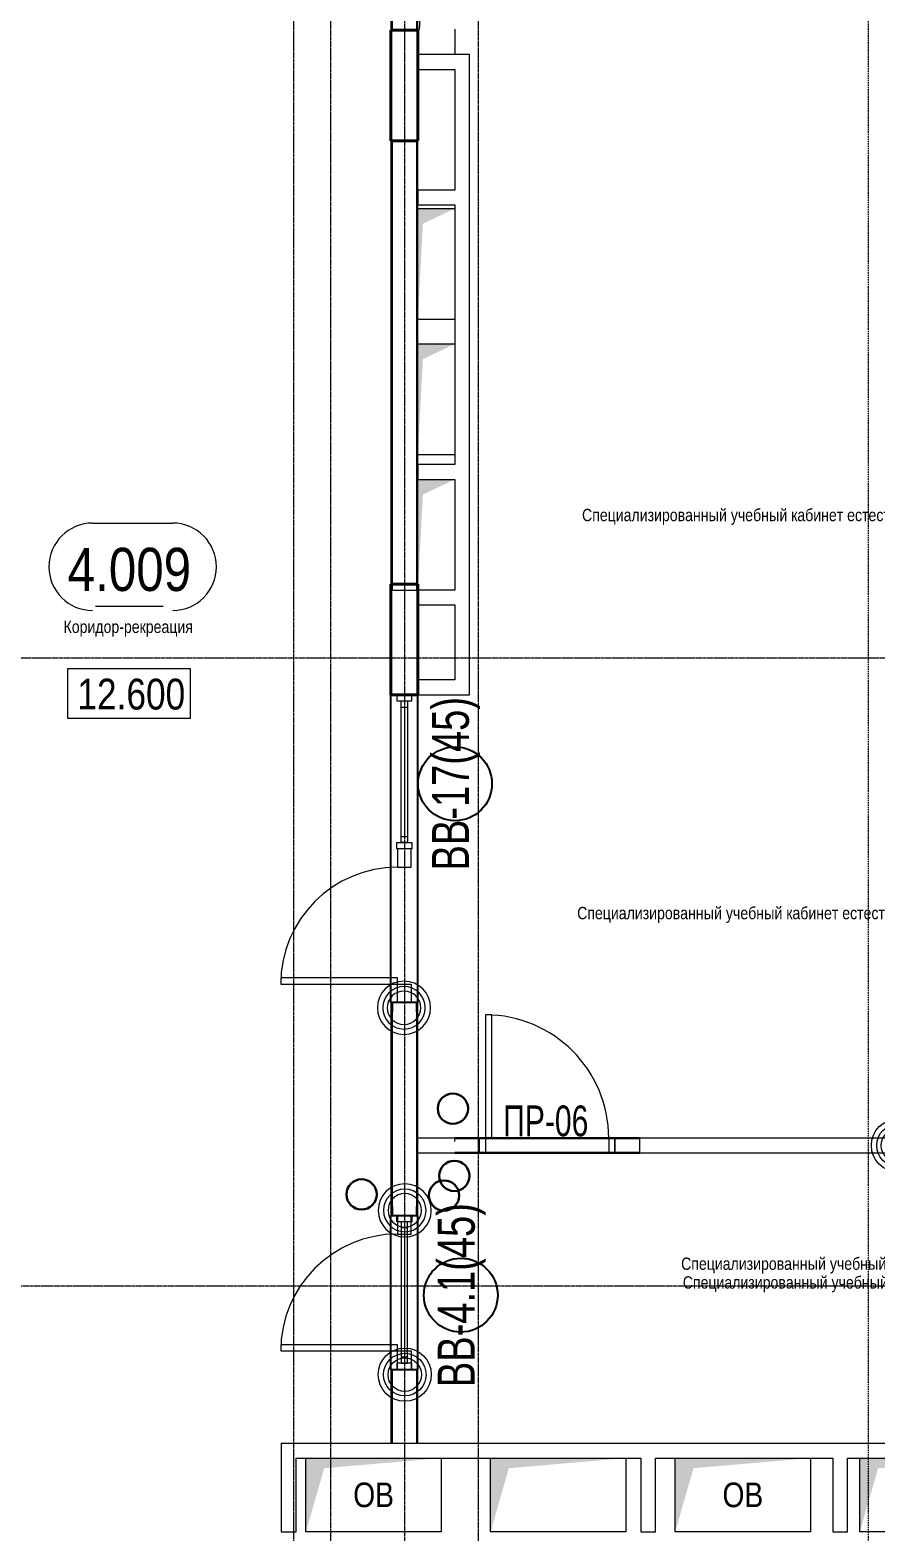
# Model space of a CAD drawing. Header units: millimetres. Extents: x -65509 to 912790, y 446 to 713294.
# Drawn here: x 444460 to 451332, y 525583 to 537783 of the extents above; entities that cross this region are included whole.
import ezdxf
from ezdxf.enums import TextEntityAlignment as Align

# ---------------------------------------------------------------- set-up
doc = ezdxf.new("R2010")
doc.units = ezdxf.units.MM
for name, pattern in [('CENTER2', [28.575, 19.05, -3.175, 3.175, -3.175]), ('DASHED', [19.05, 12.7, -6.35]), ('HIDDEN', [9.525, 6.35, -3.175]), ('HIDDEN2', [4.7625, 3.175, -1.5875])]:
    doc.linetypes.add(name, pattern=pattern)
doc.layers.get('Defpoints').update_dxf_attribs({"color": 250})
for name, color, linetype, lineweight in [('A-AREA', 250, 'Continuous', 15), ('АР_Area', 250, 'Continuous', 5), ('АР_Витраж', 250, 'Continuous', 13), ('АР_Витраж марка', 250, 'Continuous', 9), ('АР_Двери', 5, 'Continuous', 9), ('АР_Двери_витраж', 250, 'Continuous', 9), ('АР_Колонны', 250, 'Continuous', 30), ('АР_Отметка', 250, 'Continuous', 13), ('АР_площадь пом', 250, 'Continuous', 5), ('АР_Разрезы марка', 7, 'Continuous', 13), ('АР_Стены ЖБ', 250, 'Continuous', 35), ('АР_Стены кирпич', 250, 'Continuous', 20), ('АР_Стены ПЕНОблок', 250, 'Continuous', 20), ('АР_Тонкая', 250, 'Continuous', 5), ('КМ_Фахверки', 250, 'Continuous', 25), ('ОВ_Классы', 250, 'Continuous', 0), ('ОВ_Шахты', 250, 'Continuous', 5), ('РД_Оси_100', 250, 'Continuous', 0), ('РД_проем_инж перемыч_фахверк', 250, 'Continuous', 18), ('СКУД', 250, 'Continuous', 30)]:
    doc.layers.add(name, color=color, linetype=linetype, lineweight=lineweight)
for name, color, linetype, lineweight, plot in [('АР_Делит', 250, 'Continuous', 0, False), ('РД_Проем', 250, 'Continuous', 0, False), ('РД_проем_инж перемыч_подсчет', 250, 'Continuous', 30, False)]:
    doc.layers.add(name, color=color, linetype=linetype, lineweight=lineweight, plot=plot)
doc.layers.add('РД_Витраж_вн', color=250, linetype='Continuous')
doc.layers.add('РД_Перемычка инж проемов', color=250, linetype='Continuous')
doc.styles.add('Arial0', font='arial.ttf')
doc.styles.add('Arial_09', font='ARIALN.TTF', dxfattribs={"width": 0.9})
doc.styles.add('Arial_Narrow_08', font='ARIALN.TTF', dxfattribs={"width": 0.8})
doc.styles.add('style1', font='ARIALN.TTF')
doc.styles.add('ккк', font='isocpeur.ttf', dxfattribs={"width": 0.85, "oblique": 15})

# ---------------------------------------------------------------- blocks, each defined once
blk = doc.blocks.new('otv')
at = {"linetype": 'Continuous'}
blk.add_lwpolyline([(0, -1), (0, 0), (1, 0), (1, -1)], close=True, dxfattribs=at)
blk.add_solid([(0, -1), (0, 0), (0.135, -0.137), (1, 0)], dxfattribs=at)
blk = doc.blocks.new('otv пунктир')
at = {"linetype": 'HIDDEN', "ltscale": 0.07}
blk.add_lwpolyline([(0, 0), (0, 1), (1, 1), (1, 0)], close=True, dxfattribs=at)
blk.add_lwpolyline([(0, 1), (0.135, 0.137), (1, 0)], dxfattribs=at)
blk = doc.blocks.new('Отметка_план')
at = {"color": 7}
blk.add_lwpolyline([(0, 0), (10, 0), (10, 4), (0, 4)], close=True, dxfattribs=at)
at = {"style": 'Arial_Narrow_08', "width": 0.8}
blk.add_attdef('OTMG', text='', height=2.5, dxfattribs=at).set_placement((9.06, 0.7), align=Align.RIGHT)
blk = doc.blocks.new('Ф_пеноблок 200')
at = {"layer": 'АР_Делит', "color": 1}
for radius in [216, 173, 136]:
    blk.add_circle((103, -42), radius, dxfattribs=at)
at = {"layer": 'КМ_Фахверки'}
blk.add_lwpolyline([(0, -75), (0, 0), (200, 0), (200, -75)], dxfattribs=at)
blk = doc.blocks.new('Ф_крпич 120')
at = {"layer": 'АР_Делит', "color": 1}
for radius in [216, 173, 136]:
    blk.add_circle((60, -60), radius, dxfattribs=at)
at = {"layer": 'КМ_Фахверки'}
blk.add_lwpolyline([(0, 0), (120, 0), (120, -120), (0, -120)], close=True, dxfattribs=at)
at = {"layer": 'КМ_Фахверки', "lineweight": 5}
blk.add_lwpolyline([(6, -6), (114, -6), (114, -114), (6, -114)], close=True, dxfattribs=at)
blk = doc.blocks.new('СОШ_2200_АР_ОСИ_М100_28.05.24')
at = {"layer": 'РД_Оси_100', "linetype": 'CENTER2'}
blk.add_line((43327.994, 26400), (71363.995, 26400), dxfattribs=at)
for points in [[(57300, 139938.679), (57300, -6155)], [(58500, 139938.679), (58500, -6155)], [(57000, 70839.76), (57000, -5755), (56700, -6155)], [(57900, 70753.904), (57900, -6155)], [(33000, 21300), (71363.995, 21300)]]:
    blk.add_lwpolyline(points, dxfattribs=at)
blk = doc.blocks.new('MOK-МаркаПом_овал_ареал')
for p, q in [((-2.99, 3.76), (3.52, 3.76)), ((-2.75, -3), (2.75, -3))]:
    blk.add_line(p, q)
for centre, radius, start, end in [((-2.99, 0.21), 3.55, 90, 270), ((3.52, 0.21), 3.55, 270, 90), ((-7.41, 0), 7.16, 0, 0.001)]:
    blk.add_arc(centre, radius, start, end)
at = {"color": 0, "style": 'style1'}
blk.add_attdef('АР-ПОМЕЩЕНИЕ:НОМЕР', text='', height=3, dxfattribs=at).set_placement((0.26, 0), align=Align.MIDDLE)
blk = doc.blocks.new('MOK-МаркаПомещения1')
at = {"layer": 'A-AREA', "color": 0}
blk.add_line((-3.65, -1.94), (3.65, -1.94), dxfattribs=at)
at = {"layer": 'A-AREA', "color": 0, "style": 'style1'}
blk.add_attdef('АР-ПОМЕЩЕНИЕ:ПЛОЩАДЬ', text='', height=3, dxfattribs=at).set_placement((0, 0), align=Align.MIDDLE)
at = {"layer": 'Defpoints', "style": 'style1', "flags": 8}
blk.add_attdef('АР-ПОМЕЩЕНИЕ:НАИМЕНОВАНИЕ', text='', height=1, dxfattribs=at).set_placement((0, 2.96), align=Align.MIDDLE)
blk = doc.blocks.new('МаркаВитража1')
at = {"layer": 'Defpoints'}
blk.add_circle((0, 0), 3, dxfattribs=at)
at = {"color": 0, "linetype": 'ByBlock', "lineweight": -2, "style": 'Arial_09', "width": 0.9}
blk.add_attdef('АР-ОКНО:НАИМЕНОВАНИЕ', text='', height=3, dxfattribs=at).set_placement((0, 0), align=Align.MIDDLE)
blk = doc.blocks.new('MOK-МаркаПеремычки')
at = {"color": 0, "style": 'ккк', "oblique": 15, "width": 0.85}
blk.add_attdef('АР-ПРОЕМ:ПЕРЕМЫЧКА', text='', height=2.5, dxfattribs=at).set_placement((0, 0), align=Align.MIDDLE)

msp = doc.modelspace()

# ---------------------------------------------------------------- linework, layer by layer
at = {"layer": 'АР_Витраж', "linetype": 'Continuous', "lineweight": 5}
for p, q in [((447390.882, 532383.319), (447390.882, 531133.318)), ((447610.882, 532383.319), (447610.882, 531133.318)), ((447390.882, 528153.318), (447390.882, 526903.318)), ((447610.882, 528153.318), (447610.882, 526903.318))]:
    msp.add_line(p, q, dxfattribs=at)
at = {"layer": 'АР_Витраж', "linetype": 'Continuous', "lineweight": 13}
for p, q in [((447475.882, 532283.319), (447525.882, 532283.319)), ((447500.882, 532283.319), (447500.882, 531233.318)), ((447475.882, 531233.318), (447525.882, 531233.318)), ((447525.882, 528053.318), (447475.882, 528053.318)), ((447500.882, 528053.318), (447500.882, 527003.318)), ((447525.882, 527003.318), (447475.882, 527003.318))]:
    msp.add_line(p, q, dxfattribs=at)
for points in [[(447560.882, 532333.319), (447560.882, 532383.319), (447440.882, 532383.319), (447440.882, 532333.319)], [(447475.882, 532333.319), (447525.882, 532333.319), (447525.882, 531183.318), (447475.882, 531183.318)], [(447560.882, 531183.318), (447560.882, 531133.318), (447440.882, 531133.318), (447440.882, 531183.318)], [(447440.882, 528103.318), (447440.882, 528153.318), (447560.882, 528153.318), (447560.882, 528103.318)], [(447525.882, 528103.318), (447475.882, 528103.318), (447475.882, 526953.318), (447525.882, 526953.318)], [(447440.882, 526953.318), (447440.882, 526903.318), (447560.882, 526903.318), (447560.882, 526953.318)]]:
    msp.add_lwpolyline(points, close=True, dxfattribs=at)
at = {"layer": 'АР_Двери', "linetype": 'Continuous', "lineweight": 9}
for points in [[(448160.882, 528783.318), (448210.882, 528783.318), (448210.882, 529783.318), (448160.882, 529783.318)], [(448160.882, 528663.318), (448110.882, 528663.318), (448110.882, 528783.318), (448160.882, 528783.318)], [(449160.882, 528663.318), (449210.882, 528663.318), (449210.882, 528783.318), (449160.882, 528783.318)]]:
    msp.add_lwpolyline(points, close=True, dxfattribs=at)
msp.add_arc((448160.882, 528783.318), 1000, 0, 90, dxfattribs=at)
at = {"layer": 'АР_Двери_витраж', "linetype": 'Continuous', "lineweight": 9}
for points in [[(447555.882, 530983.318), (447555.882, 531133.318), (447445.882, 531133.318), (447445.882, 530983.318)], [(447445.882, 530033.318), (447445.882, 530083.318), (446495.882, 530083.318), (446495.882, 530033.318)], [(447555.882, 530033.318), (447555.882, 529883.318), (447445.882, 529883.318), (447445.882, 530033.318)], [(447555.882, 528003.318), (447555.882, 528153.318), (447445.882, 528153.318), (447445.882, 528003.318)], [(447445.882, 527053.318), (447445.882, 527103.318), (446495.882, 527103.318), (446495.882, 527053.318)], [(447555.882, 527053.318), (447555.882, 526903.318), (447445.882, 526903.318), (447445.882, 527053.318)]]:
    msp.add_lwpolyline(points, close=True, dxfattribs=at)
for centre in [(447445.882, 530033.318), (447445.882, 527053.318)]:
    msp.add_arc(centre, 950, 90, 180, dxfattribs=at)
at = {"layer": 'АР_Колонны', "linetype": 'HIDDEN2', "lineweight": 25}
for p, q in [((447390.882, 537783.318), (447610.882, 537783.318)), ((447390.882, 536883.318), (447390.882, 537783.318)), ((447610.882, 537783.318), (447610.882, 536883.318)), ((447610.882, 536883.318), (447390.882, 536883.318)), ((447390.882, 533283.318), (447610.882, 533283.318)), ((447390.882, 532383.318), (447390.882, 533283.318)), ((447610.882, 533283.318), (447610.882, 532383.318)), ((447610.882, 532383.318), (447390.882, 532383.318))]:
    msp.add_line(p, q, dxfattribs=at)
at = {"layer": 'АР_Колонны', "linetype": 'Continuous', "lineweight": 35}
for p, q in [((447610.882, 537783.318), (447390.882, 537783.318)), ((447390.882, 537783.318), (447390.882, 536883.318)), ((447610.882, 536883.318), (447610.882, 537783.318)), ((447390.882, 536883.318), (447610.882, 536883.318)), ((447610.882, 533283.318), (447390.882, 533283.318)), ((447390.882, 533283.318), (447390.882, 532383.318)), ((447610.882, 532383.318), (447610.882, 533283.318)), ((447390.882, 532383.318), (447610.882, 532383.318))]:
    msp.add_line(p, q, dxfattribs=at)
at = {"layer": 'АР_Разрезы марка', "linetype": 'DASHED', "lineweight": 0}
msp.add_lwpolyline([(451271.202, 505648.735), (451271.202, 572741.817), (452665.995, 572741.817), (452665.995, 609884.305), (445258.35, 609884.305), (445258.35, 640101.121)], dxfattribs=at)
at = {"layer": 'АР_Стены ЖБ', "linetype": 'Continuous', "lineweight": 40}
for p, q in [((447610.882, 537783.318), (447390.882, 537783.318)), ((447390.882, 537783.318), (447390.882, 536883.318)), ((447610.882, 536883.318), (447610.882, 537783.318)), ((447390.882, 536883.318), (447610.882, 536883.318)), ((447610.882, 533283.318), (447390.882, 533283.318)), ((447390.882, 533283.318), (447390.882, 532383.318)), ((447610.882, 532383.318), (447610.882, 533283.318)), ((447390.882, 532383.318), (447610.882, 532383.318))]:
    msp.add_line(p, q, dxfattribs=at)
at = {"layer": 'АР_Стены кирпич', "linetype": 'Continuous', "lineweight": 20}
for p, q in [((447610.882, 537583.318), (447610.882, 537463.318)), ((448030.882, 537583.318), (447610.882, 537583.318)), ((448030.882, 532384.318), (448030.882, 537583.318)), ((447610.882, 537463.318), (447910.882, 537463.318)), ((447910.882, 537463.318), (447910.882, 536483.318)), ((447610.882, 536483.318), (447610.882, 536363.318)), ((447910.882, 536483.318), (447610.882, 536483.318)), ((447610.882, 536363.318), (447910.882, 536363.318)), ((447910.882, 536363.318), (447910.882, 534253.318)), ((447910.882, 534253.318), (447610.882, 534253.318)), ((447610.882, 534253.318), (447610.882, 534133.318)), ((447610.882, 534133.318), (447910.882, 534133.318)), ((447910.882, 534133.318), (447910.882, 533233.318)), ((447910.882, 533233.318), (447610.882, 533233.318)), ((447610.882, 533233.318), (447610.882, 533113.318)), ((447610.882, 533113.318), (447910.882, 533113.318)), ((447910.882, 533113.318), (447910.882, 532504.318)), ((447910.882, 532504.318), (447610.882, 532504.318)), ((447610.882, 532504.318), (447610.882, 532384.318)), ((447610.882, 532384.318), (448030.882, 532384.318)), ((447600.882, 528783.318), (447600.882, 528663.318)), ((448110.882, 528783.318), (447600.882, 528783.318)), ((448110.882, 528663.318), (448110.882, 528783.318)), ((449210.882, 528783.318), (449210.882, 528663.318)), ((455180.882, 528783.318), (449210.882, 528783.318)), ((447600.882, 528663.318), (448110.882, 528663.318)), ((449210.882, 528663.318), (455180.882, 528663.318)), ((446500.882, 526303.318), (446500.882, 525583.318)), ((446500.882, 526303.318), (455180.882, 526303.318)), ((446620.882, 525583.318), (446620.882, 526183.318)), ((446620.882, 526183.318), (449420.882, 526183.318)), ((449420.882, 526183.318), (449420.882, 525583.318)), ((449540.882, 526183.318), (450980.882, 526183.318)), ((449540.882, 525583.318), (449540.882, 526183.318)), ((450980.882, 526183.318), (450980.882, 525583.318)), ((451100.882, 526183.318), (454480.884, 526183.318)), ((451100.882, 525583.318), (451100.882, 526183.318)), ((446500.882, 525583.318), (446620.882, 525583.318)), ((449420.882, 525583.318), (449540.882, 525583.318)), ((450980.882, 525583.318), (451100.882, 525583.318))]:
    msp.add_line(p, q, dxfattribs=at)
at = {"layer": 'АР_Стены кирпич', "linetype": 'Continuous', "lineweight": 0}
for p, q in [((447910.882, 528754.05), (447910.882, 528783.318)), ((449410.882, 528783.318), (449410.882, 528663.318))]:
    msp.add_line(p, q, dxfattribs=at)
at = {"layer": 'АР_Стены ПЕНОблок', "linetype": 'Continuous', "lineweight": 20}
for p, q in [((447400.882, 538983.318), (447400.882, 537783.318)), ((447600.882, 537783.318), (447600.882, 538983.318)), ((447400.882, 537783.318), (447600.882, 537783.318)), ((447600.882, 536883.318), (447400.882, 536883.318)), ((447400.882, 536883.318), (447400.882, 533233.318)), ((447600.882, 533233.318), (447600.882, 536883.318)), ((447400.882, 533233.318), (447600.882, 533233.318)), ((447600.882, 532384.318), (447400.882, 532384.318)), ((447400.882, 532384.318), (447400.882, 532383.319)), ((447400.882, 532383.319), (447600.882, 532383.319)), ((447600.882, 532383.319), (447600.882, 532384.318)), ((447600.882, 529883.318), (447400.882, 529883.318)), ((447400.882, 529883.318), (447400.882, 528153.318)), ((447600.882, 528153.318), (447600.882, 529883.318)), ((447400.882, 528153.318), (447600.882, 528153.318)), ((447600.882, 526903.318), (447400.882, 526903.318)), ((447400.882, 526903.318), (447400.882, 526303.318)), ((447600.882, 526303.318), (447600.882, 526903.318)), ((447400.882, 526303.318), (447600.882, 526303.318))]:
    msp.add_line(p, q, dxfattribs=at)
at = {"layer": 'АР_Тонкая', "linetype": 'Continuous', "lineweight": 0}
for p, q in [((447390.882, 538983.318), (447390.882, 537783.318)), ((447400.882, 537783.318), (447400.882, 538983.318)), ((447600.882, 538983.318), (447600.882, 537783.318)), ((447610.882, 537783.318), (447610.882, 538983.318)), ((447390.882, 537783.318), (447400.882, 537783.318)), ((447600.882, 537783.318), (447610.882, 537783.318)), ((447400.882, 536883.318), (447390.882, 536883.318)), ((447390.882, 536883.318), (447390.882, 533233.318)), ((447400.882, 533233.318), (447400.882, 536883.318)), ((447610.882, 536883.318), (447600.882, 536883.318)), ((447600.882, 536883.318), (447600.882, 533233.318)), ((447610.882, 533233.318), (447610.882, 536883.318)), ((447390.882, 533233.318), (447400.882, 533233.318)), ((447600.882, 533233.318), (447610.882, 533233.318)), ((447400.882, 532384.318), (447390.882, 532384.318)), ((447390.882, 532384.318), (447390.882, 532383.319)), ((447390.882, 532383.319), (447400.882, 532383.319)), ((447400.882, 532383.319), (447400.882, 532384.318)), ((447610.882, 532384.318), (447600.882, 532384.318)), ((447600.882, 532384.318), (447600.882, 532383.319)), ((447600.882, 532383.319), (447610.882, 532383.319)), ((447610.882, 532383.319), (447610.882, 532384.318)), ((447400.882, 529883.318), (447390.882, 529883.318)), ((447390.882, 529883.318), (447390.882, 528153.318)), ((447400.882, 528153.318), (447400.882, 529883.318)), ((447610.882, 529883.318), (447600.882, 529883.318)), ((447600.882, 529883.318), (447600.882, 528153.318)), ((447610.882, 528153.318), (447610.882, 529883.318)), ((447390.882, 528153.318), (447400.882, 528153.318)), ((447600.882, 528153.318), (447610.882, 528153.318)), ((447400.882, 526903.318), (447390.882, 526903.318)), ((447390.882, 526903.318), (447390.882, 526303.318)), ((447400.882, 526303.318), (447400.882, 526903.318)), ((447610.882, 526903.318), (447600.882, 526903.318)), ((447600.882, 526903.318), (447600.882, 526303.318)), ((447610.882, 526303.318), (447610.882, 526903.318)), ((447390.882, 526303.318), (447400.882, 526303.318)), ((447600.882, 526303.318), (447610.882, 526303.318))]:
    msp.add_line(p, q, dxfattribs=at)
at = {"layer": 'РД_Витраж_вн', "linetype": 'Continuous', "lineweight": -3}
for p, q in [((447390.882, 529883.318), (447390.882, 532383.318)), ((447610.882, 529883.318), (447610.882, 532383.318)), ((447390.882, 526903.318), (447390.882, 528153.318)), ((447610.882, 526903.318), (447610.882, 528153.318))]:
    msp.add_line(p, q, dxfattribs=at)
at = {"layer": 'РД_Проем', "linetype": 'Continuous', "lineweight": 0}
for p, q in [((447390.882, 529883.318), (447390.882, 532383.318)), ((447610.882, 529883.318), (447610.882, 532383.318)), ((448110.882, 528783.318), (449210.882, 528783.318)), ((448110.882, 528663.318), (449210.882, 528663.318)), ((447390.882, 526903.318), (447390.882, 528153.318)), ((447610.882, 526903.318), (447610.882, 528153.318))]:
    msp.add_line(p, q, dxfattribs=at)
at = {"layer": 'РД_проем_инж перемыч_подсчет', "linetype": 'Continuous', "lineweight": 30}
for p, q in [((449410.882, 528783.318), (447910.882, 528783.318)), ((449410.882, 528663.318), (447910.882, 528663.318))]:
    msp.add_line(p, q, dxfattribs=at)
at = {"layer": 'РД_проем_инж перемыч_фахверк', "linetype": 'Continuous', "lineweight": 18}
for p, q in [((447390.882, 532384.318), (447390.882, 529884.318)), ((447610.882, 532384.318), (447610.882, 529884.318)), ((447390.882, 528153.318), (447390.882, 526903.318)), ((447610.882, 528153.318), (447610.882, 526903.318))]:
    msp.add_line(p, q, dxfattribs=at)
at = {"layer": 'СКУД'}
for centre in [(447894.912, 529021.722), (447906.963, 528475.652), (447153.179, 528324.908), (447823.491, 528316.301)]:
    msp.add_circle(centre, 122.942, dxfattribs=at)

# ---------------------------------------------------------------- block references
at = {"layer": 'АР_Area', "linetype": 'Continuous', "lineweight": 5}
ref = msp.add_blockref('MOK-МаркаПом_овал_ареал', (452437.477, 534314.086), dxfattribs=dict(at, xscale=100, yscale=100, zscale=100))
ref.add_attrib('АР-ПОМЕЩЕНИЕ:НАИМЕНОВАНИЕ', 'Специализированный учебный кабинет естествознания (тип А) Зона физического эксперимента. Зона астрономии и астрофизики', dxfattribs={"layer": 'Defpoints', "color": 2, "height": 100, "style": 'style1'}).set_placement((452428.061, 533832.693), align=Align.MIDDLE)
ref = msp.add_blockref('MOK-МаркаПом_овал_ареал', (445266.882, 533402.318), dxfattribs=dict(at, xscale=100, yscale=100, zscale=100))
ref.add_attrib('АР-ПОМЕЩЕНИЕ:НОМЕР', '4.009', dxfattribs={"layer": '0', "color": 0, "height": 350, "style": 'style1'}).set_placement((445266.882, 533402.318), align=Align.MIDDLE)
ref.add_attrib('АР-ПОМЕЩЕНИЕ:НАИМЕНОВАНИЕ', 'Коридор-рекреация', dxfattribs={"layer": 'Defpoints', "color": 2, "height": 100, "style": 'style1'}).set_placement((445257.467, 532920.925), align=Align.MIDDLE)
ref = msp.add_blockref('MOK-МаркаПом_овал_ареал', (452344.92, 528232.821), dxfattribs=dict(at, xscale=100, yscale=100, zscale=100))
ref.add_attrib('АР-ПОМЕЩЕНИЕ:НОМЕР', '4.017', dxfattribs={"layer": '0', "color": 0, "height": 350, "style": 'style1'}).set_placement((452344.92, 528232.821), align=Align.MIDDLE)
ref.add_attrib('АР-ПОМЕЩЕНИЕ:НАИМЕНОВАНИЕ', 'Специализированный учебный кабинет естествознания. Лаборантская (тип А_физика/биология)', dxfattribs={"layer": 'Defpoints', "color": 2, "height": 100, "style": 'style1'}).set_placement((452335.505, 527751.428), align=Align.MIDDLE)
at = {"layer": 'АР_Витраж марка', "linetype": 'Continuous', "lineweight": 9, "xscale": 100, "yscale": 100, "zscale": 100}
for p, rotation, values in [((447912.561, 531660.796), 89.99999999999999, {'АР-ОКНО:НАИМЕНОВАНИЕ': 'ВВ-17(45)'}), ((447959.315, 527506.863), 90, {'АР-ОКНО:НАИМЕНОВАНИЕ': 'ВВ-4.1(45)'})]:
    msp.add_blockref('МаркаВитража1', p, dxfattribs=dict(at, rotation=rotation)).add_auto_attribs(values)
at = {"layer": 'АР_Отметка'}
ref = msp.add_blockref('Отметка_план', (444762.871, 532194.318), dxfattribs=dict(at, xscale=100, yscale=100, zscale=100))
ref.add_attrib('OTMG', '12.600', dxfattribs={"layer": '0', "color": 0, "height": 250, "style": 'style1'}).set_placement((445720.289, 532514.135), align=Align.TOP_RIGHT)
at = {"layer": 'АР_площадь пом', "linetype": 'Continuous', "lineweight": 5}
ref = msp.add_blockref('MOK-МаркаПомещения1', (452388.351, 530303.933), dxfattribs=dict(at, xscale=100, yscale=100, zscale=100))
ref.add_attrib('АР-ПОМЕЩЕНИЕ:НАИМЕНОВАНИЕ', 'Специализированный учебный кабинет естествознания (тип А) Зона физического эксперимента. Зона астрономии и астрофизики', dxfattribs={"layer": 'Defpoints', "height": 100, "style": 'style1'}).set_placement((452388.351, 530599.496), align=Align.MIDDLE)
ref = msp.add_blockref('MOK-МаркаПомещения1', (452349.014, 527303.686), dxfattribs=dict(at, xscale=100, yscale=100, zscale=100))
ref.add_attrib('АР-ПОМЕЩЕНИЕ:НАИМЕНОВАНИЕ', 'Специализированный учебный кабинет естествознания. Лаборантская (тип А_физика/биология)', dxfattribs={"layer": 'Defpoints', "height": 100, "style": 'style1'}).set_placement((452349.014, 527599.249), align=Align.MIDDLE)
ref.add_attrib('АР-ПОМЕЩЕНИЕ:ПЛОЩАДЬ', '17.91', dxfattribs={"layer": 'A-AREA', "color": 0, "height": 300, "style": 'style1'}).set_placement((452349.014, 527303.686), align=Align.MIDDLE)
at = {"layer": 'КМ_Фахверки', "xscale": -1}
msp.add_blockref('Ф_пеноблок 200', (447600.882, 529883.318), dxfattribs=at)
at = {"layer": 'КМ_Фахверки'}
for name, p in [('Ф_крпич 120', (451450.882, 528783.318)), ('Ф_пеноблок 200', (447400.882, 526903.318))]:
    msp.add_blockref(name, p, dxfattribs=at)
at = {"layer": 'КМ_Фахверки', "xscale": -1, "rotation": 180}
msp.add_blockref('Ф_пеноблок 200', (447400.882, 528153.318), dxfattribs=at)
at = {"layer": 'ОВ_Классы', "xscale": 900, "yscale": 300, "rotation": 270}
msp.add_blockref('otv пунктир', (447610.882, 538483.318), dxfattribs=at)
at = {"layer": 'ОВ_Шахты'}
for p, xscale, yscale, zscale in [((447610.882, 536333.318), 300, 900, 300), ((447610.882, 535233.318), 300, 900, 300), ((447610.882, 534133.318), 300, 900, 300), ((446700.882, 526183.318), 1100, 600, 1400), ((448200.882, 526183.318), 1100, 600, 1400), ((449700.882, 526183.318), 1100, 600, 1400), ((451200.882, 526183.318), 1100, 600, 1400)]:
    msp.add_blockref('otv', p, dxfattribs=dict(at, xscale=xscale, yscale=yscale, zscale=zscale))
at = {"layer": 'РД_Оси_100'}
msp.add_blockref('СОШ_2200_АР_ОСИ_М100_28.05.24', (389600.882, 506283.318), dxfattribs=at)
at = {"layer": 'РД_Перемычка инж проемов', "linetype": 'Continuous', "lineweight": -3}
ref = msp.add_blockref('MOK-МаркаПеремычки', (448649.609, 528922.698, 200), dxfattribs=dict(at, xscale=100, yscale=100, zscale=100))
ref.add_attrib('АР-ПРОЕМ:ПЕРЕМЫЧКА', 'ПР-06', dxfattribs={"layer": '0', "color": 0, "height": 250, "style": 'Arial0', "width": 0.7}).set_placement((448649.609, 528922.698, 200), align=Align.MIDDLE)

# ---------------------------------------------------------------- texts
at = {"layer": 'ОВ_Шахты', "char_height": 200, "width": 1100, "attachment_point": 5, "style": 'style1'}
for insert in [(447250.882, 525883.318), (450250.882, 525883.318)]:
    msp.add_mtext('ОВ', dxfattribs=dict(at, insert=insert))

doc.saveas('drawing.dxf')
